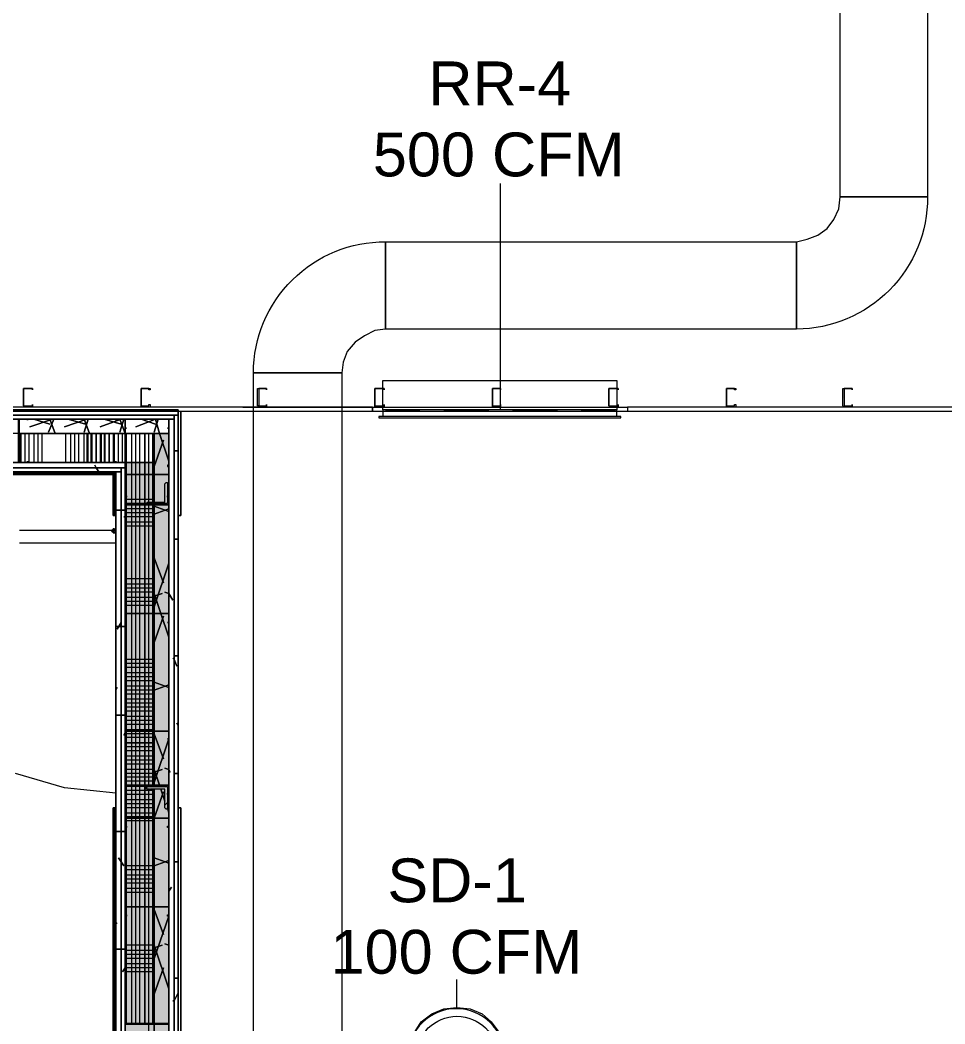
# Model space of a CAD drawing. Header units: metres. Extents: x -2 to 237, y -8 to 52.
# Drawn here: x 45.52 to 48.726, y 18.917 to 22.396 of the extents above; entities that cross this region are included whole.
import ezdxf

# ---------------------------------------------------------------- set-up
doc = ezdxf.new("R2010")
doc.units = ezdxf.units.M
doc.layers.add('HVAC - Ductos', color=5, linetype='Continuous', lineweight=0)
doc.layers.add('PDF_Text', color=7, linetype='Continuous', lineweight=0)
doc.layers.add('PDF_Geometry', color=7, linetype='Continuous', lineweight=0, true_color=0xaaaaaa)
doc.layers.add('PDF_Solid Fills', color=7, linetype='Continuous', lineweight=0, true_color=0xffffff)
doc.styles.add('PDF Helvetica', font='')
doc.styles.get('PDF Helvetica').set_extended_font_data('Helvetica')

msp = doc.modelspace()

# ---------------------------------------------------------------- hatches: boundary and pattern name
at = {"layer": 'PDF_Solid Fills', "lineweight": 0, "transparency": 33554559}
h = msp.add_hatch(color=256, dxfattribs=at)
h.paths.add_polyline_path([(48.3768, 21.0594), (48.4043, 21.0548), (48.4043, 21.0594)])
h.paths.add_polyline_path([(48.3722, 21.0594), (48.3768, 21.1189), (48.3722, 21.1189)])
for points in [[(45.9852, 19.7399), (46.031, 19.7399), (46.031, 19.6666), (46.0218, 19.6666), (46.0218, 19.7307), (45.9852, 19.7307), (45.9852, 16.4503), (46.0356, 16.4503), (46.0356, 20.9632), (45.9852, 20.9632), (45.9852, 20.725), (46.0218, 20.725), (46.0218, 20.7937), (46.031, 20.7937), (46.031, 20.7204), (45.9852, 20.7204)], [(45.9852, 19.7399), (46.031, 19.7399), (46.031, 19.6666), (46.0218, 19.6666), (46.0218, 19.7307), (45.9852, 19.7307), (45.9852, 16.4503), (46.0356, 16.4503), (46.0356, 20.9632), (45.9852, 20.9632), (45.9852, 20.725), (46.0218, 20.725), (46.0218, 20.7937), (46.031, 20.7937), (46.031, 20.7204), (45.9852, 20.7204)], [(45.9852, 20.725), (45.9852, 20.8624), (45.8844, 20.8624), (45.8844, 16.5007), (45.9852, 16.5007), (45.9852, 19.7307), (45.9622, 19.7353), (45.9576, 19.7399), (45.9852, 19.7399), (45.9852, 20.7204), (45.9531, 20.725)], [(45.9852, 20.725), (45.9852, 20.8624), (45.8844, 20.8624), (45.8844, 16.5007), (45.9852, 16.5007), (45.9852, 19.7307), (45.9622, 19.7353), (45.9576, 19.7399), (45.9852, 19.7399), (45.9852, 20.7204), (45.9531, 20.725)], [(45.9531, 20.725), (46.0306, 20.7204), (46.031, 20.7204), (46.031, 20.7937), (46.0218, 20.7937), (46.0218, 20.725)], [(46.0218, 19.7307), (46.0218, 19.6666), (46.031, 19.6666), (46.031, 19.7399), (45.9576, 19.7399), (45.9622, 19.7353)]]:
    msp.add_hatch(color=256, dxfattribs=at).paths.add_polyline_path(points)

# ---------------------------------------------------------------- linework, layer by layer
at = {"layer": 'HVAC - Ductos', "lineweight": 0}
for points in [[(48.6654, 24.3307), (48.6654, 21.7833), (48.3631, 21.7833), (48.3631, 24.3307)], [(48.2118, 21.3252), (46.7869, 21.3252), (46.7869, 21.6276), (48.2118, 21.6276)], [(46.6358, 16.0975), (46.3288, 16.0975), (46.3288, 15.905), (46.3288, 21.174), (46.6358, 21.174), (46.6358, 15.905)], [(46.7869, 21.0457), (46.9061, 21.0457)], [(46.9886, 21.0457), (47.1443, 21.0457)], [(47.2268, 21.0457), (47.3826, 21.0457)], [(47.465, 21.0457), (47.5842, 21.0457)]]:
    msp.add_lwpolyline(points, close=True, dxfattribs=at)
for points in [[(47.1855, 21.0457), (47.1855, 21.8291)], [(47.6024, 21.0227), (47.5888, 21.0227), (47.5888, 21.0457), (46.7778, 21.0457), (46.7778, 21.1465), (47.5888, 21.1465), (47.5888, 21.0457), (46.7778, 21.0457), (46.7778, 21.0227), (46.7641, 21.0227), (46.7641, 21.0181), (47.6024, 21.0181), (47.6024, 21.0227), (46.7641, 21.0227)], [(46.7869, 21.0457), (46.7869, 21.0457)], [(47.5842, 21.0457), (47.5842, 21.0457)], [(46.7869, 21.0181), (47.5796, 21.0181)], [(47.0344, 18.9748), (47.0344, 19.071)], [(46.8877, 18.8877), (46.9106, 18.9243), (46.9473, 18.9519), (46.9886, 18.9702), (47.0344, 18.9748), (47.0802, 18.9702), (47.1214, 18.9519), (47.1535, 18.9243), (47.181, 18.8877)]]:
    msp.add_lwpolyline(points, dxfattribs=at)
for points in [[(48.2118, 21.3252), (48.2118, 21.6276), (48.2485, 21.6367), (48.2851, 21.6504), (48.3172, 21.6733), (48.3401, 21.7054), (48.3585, 21.7421), (48.3631, 21.7833), (48.6654, 21.7833, -0.414534)], [(46.7869, 21.6276), (46.7869, 21.3252), (46.7503, 21.3206), (46.7137, 21.3022), (46.6816, 21.2793), (46.6541, 21.2472), (46.6403, 21.2106), (46.6358, 21.174), (46.3288, 21.174, -0.414364)]]:
    msp.add_lwpolyline(points, format="xyb", close=True, dxfattribs=at)
for points in [[(47.1077, 18.654), (47.1168, 18.6586), (47.1535, 18.6861), (47.181, 18.7182), (47.1947, 18.7595), (47.1993, 18.8053, 0.986365), (46.8648, 18.8053), (46.874, 18.7595), (46.8877, 18.7182), (46.9152, 18.6861), (46.9519, 18.6586), (46.9565, 18.654)], [(46.9565, 18.6861), (46.9381, 18.6953), (46.9152, 18.7274), (46.8969, 18.764), (46.8923, 18.8053, -0.975798), (47.1764, 18.8053), (47.1718, 18.764), (47.1535, 18.7274), (47.126, 18.6953), (47.1122, 18.6861)]]:
    msp.add_lwpolyline(points, format="xyb", dxfattribs=at)
at = {"layer": 'PDF_Geometry', "lineweight": 0}
for points in [[(45.5362, 21.0548), (45.5316, 21.0594), (45.5316, 21.1189), (45.5362, 21.1189), (45.5636, 21.1189), (45.5636, 21.1144), (45.5636, 21.1189), (45.5362, 21.1189), (45.5316, 21.1189), (45.5316, 21.0594), (45.5362, 21.0594), (45.5636, 21.0594), (45.5636, 21.064), (45.5636, 21.0548)], [(45.9394, 21.0548), (45.9394, 21.0594), (45.9394, 21.1189), (45.9714, 21.1189), (45.9714, 21.1144), (45.9668, 21.1144), (45.9668, 21.1189), (45.9394, 21.1189), (45.9394, 21.0594), (45.9668, 21.0594), (45.9668, 21.064), (45.9714, 21.064), (45.9714, 21.0548)], [(46.3471, 21.0548), (46.3471, 21.0594), (46.3425, 21.0594), (46.3425, 21.1189), (46.3471, 21.1189), (46.3746, 21.1189), (46.3746, 21.1144), (46.3746, 21.1189), (46.3471, 21.1189), (46.3471, 21.0594), (46.3746, 21.0594), (46.3746, 21.064), (46.3746, 21.0548)], [(46.7503, 21.0548), (46.7503, 21.0594), (46.7503, 21.1189), (46.7823, 21.1189), (46.7823, 21.1144), (46.7823, 21.1189), (46.7503, 21.1189), (46.7503, 21.0594), (46.7823, 21.0594), (46.7823, 21.064), (46.7823, 21.0548)], [(47.1581, 21.0548), (47.1581, 21.0594), (47.1581, 21.1189), (47.1855, 21.1189), (47.1855, 21.1144), (47.1855, 21.1189), (47.1581, 21.1189), (47.1581, 21.0594), (47.1855, 21.0594), (47.1855, 21.064), (47.1855, 21.0548)], [(47.5658, 21.0548), (47.5612, 21.0594), (47.5612, 21.1189), (47.5658, 21.1189), (47.5933, 21.1189), (47.5933, 21.1144), (47.5933, 21.1189), (47.5658, 21.1189), (47.5612, 21.1189), (47.5612, 21.0594), (47.5658, 21.0594), (47.5933, 21.0594), (47.5933, 21.064), (47.5933, 21.0548)], [(47.969, 21.0548), (47.969, 21.0594), (47.969, 21.1189), (48.0011, 21.1189), (48.0011, 21.1144), (47.9965, 21.1144), (47.9965, 21.1189), (47.969, 21.1189), (47.969, 21.0594), (47.9965, 21.0594), (47.9965, 21.064), (48.0011, 21.064), (48.0011, 21.0548)], [(48.3768, 21.0548), (48.3722, 21.0594), (48.3722, 21.1189), (48.3768, 21.1189), (48.4043, 21.1189), (48.4043, 21.1144), (48.4043, 21.1189), (48.3768, 21.1189), (48.3768, 21.0594), (48.4043, 21.0594), (48.4043, 21.064), (48.4043, 21.0548)], [(42.0404, 16.6335), (42.0404, 16.4182), (45.8523, 16.4182), (46.0676, 16.4182), (46.0676, 20.8303), (46.0676, 21.0457), (42.0404, 21.0457), (42.0404, 20.8303)], [(46.0676, 21.0457), (42.0404, 21.0457), (42.0404, 21.0273), (46.0676, 21.0273)], [(46.7411, 21.0548), (44.9497, 21.0548), (44.9497, 21.0411), (46.7411, 21.0411)], [(49.1328, 21.0548), (47.6254, 21.0548), (47.6254, 21.0411), (49.1328, 21.0411)], [(42.0542, 16.6335), (42.0542, 16.4503), (42.0542, 16.432), (45.8523, 16.432), (46.0356, 16.432), (46.0539, 16.432), (46.0539, 20.8303), (46.0539, 21.0136), (46.0539, 21.0273), (42.0542, 21.0273), (42.0542, 21.0136), (42.0542, 20.8303)], [(46.0539, 21.0273), (42.0542, 21.0273), (42.0542, 21.0136), (46.0539, 21.0136)], [(45.5453, 21.0136), (45.5178, 21.0136), (45.5132, 21.0136), (45.5132, 20.8624), (45.5178, 20.8624), (45.5453, 20.8624), (45.5453, 20.867), (45.5453, 20.8624), (45.5178, 20.8624), (45.5178, 21.0136), (45.5453, 21.0136), (45.5453, 21.009)], [(45.8523, 21.009), (45.8523, 21.0136)], [(45.8798, 21.0136), (45.8844, 21.0136), (45.8844, 20.8624), (45.8798, 20.8624), (45.8523, 20.8624), (45.8523, 20.867), (45.8523, 20.8624), (45.8798, 20.8624), (45.8844, 20.8624), (45.8844, 21.0136), (45.8798, 21.0136), (45.8523, 21.0136)], [(45.8844, 21.009), (45.8844, 21.0136), (46.0356, 21.0136), (46.0356, 21.009), (46.0356, 20.9815), (46.031, 20.9815), (46.0356, 20.9815), (46.0356, 21.009), (46.0356, 21.0136), (45.8844, 21.0136), (45.8844, 21.009), (45.8844, 20.9815)], [(46.0676, 16.4182), (46.0676, 21.0273), (46.0539, 21.0273), (46.0539, 16.4182)], [(45.889, 20.9815), (45.8844, 20.9815)], [(45.5224, 20.9632), (45.5224, 20.8624)], [(45.7836, 20.9632), (45.7836, 20.8624)], [(45.8294, 20.9632), (45.8294, 20.8624)], [(45.9531, 20.9632), (45.9531, 20.8624)], [(45.8844, 20.8624), (42.2236, 20.8624), (42.2236, 20.844), (45.8844, 20.844)], [(42.2374, 16.6335), (42.2374, 16.6152), (45.8523, 16.6152), (45.8706, 16.6152), (45.8706, 20.8303), (45.8706, 20.844), (42.2374, 20.844), (42.2374, 20.8303)], [(42.2374, 20.8303), (45.8706, 20.8303), (45.8706, 20.844), (42.2374, 20.844)], [(45.8844, 20.8532), (45.8844, 20.8212), (46.0356, 20.8212), (46.0356, 20.8532), (46.031, 20.8532), (46.031, 20.8486), (46.0356, 20.8486), (46.0356, 20.8212), (45.8844, 20.8212), (45.8844, 20.8486), (45.889, 20.8486), (45.889, 20.8532)], [(45.9531, 20.8624), (45.9531, 20.8212), (45.9531, 20.7158), (45.9531, 20.3401), (45.9531, 19.9323), (45.9531, 19.7444), (45.9531, 19.63), (45.9531, 19.323), (45.9531, 18.9197), (45.9531, 19.323), (45.9531, 19.63), (45.9531, 19.7444), (45.9531, 19.9323), (45.9531, 20.3401), (45.9531, 20.7158), (45.9531, 20.8212)], [(45.8477, 20.8258), (42.2603, 20.8258), (42.2603, 16.6335), (42.2603, 20.8258), (45.8477, 20.8258), (45.8523, 20.8258), (45.8523, 20.8303), (42.2557, 20.8303), (42.2557, 16.6335), (42.2557, 20.8303), (42.2557, 20.8258), (42.2603, 20.8258), (42.2648, 20.8212), (45.8431, 20.8212), (45.8431, 20.6792), (45.8477, 20.6792), (45.8477, 20.8258), (45.8523, 20.8258), (45.8523, 20.8303), (45.8523, 20.6792), (45.8523, 20.8303), (45.8523, 20.6792), (45.8523, 20.8303), (45.8523, 20.8258)], [(42.2557, 20.8303), (45.8523, 20.8303), (45.8523, 16.6335), (42.2557, 16.6335)], [(45.6736, 20.8303), (42.3291, 20.8303)], [(45.8523, 20.8303), (45.8523, 16.6152), (45.8706, 16.6152), (45.8706, 20.8303)], [(45.9531, 20.7204), (45.9576, 20.7204), (45.9622, 20.725), (46.0218, 20.725), (46.0218, 20.7891), (46.0264, 20.7937), (46.031, 20.7937), (46.031, 20.7204)], [(45.9531, 20.7204), (45.9576, 20.7204), (45.9622, 20.725), (46.0218, 20.725), (46.0218, 20.7891), (46.0264, 20.7937), (46.031, 20.7937), (46.031, 20.7204)], [(46.0356, 20.7158), (45.8844, 20.7158), (45.8844, 20.7478), (45.889, 20.7478), (45.889, 20.7432), (45.8844, 20.7432), (45.8844, 20.7158), (46.0356, 20.7158), (46.0356, 20.7432), (46.031, 20.7432), (46.031, 20.7478), (46.0356, 20.7478)], [(45.8844, 20.3401), (45.8844, 20.7158)], [(45.8523, 20.6242), (45.8523, 20.6288), (45.8477, 20.6288), (45.8477, 20.6334), (45.8431, 20.6288), (45.8385, 20.6288), (45.8385, 20.6242), (45.8431, 20.6242), (45.8431, 20.6196), (45.8477, 20.6196), (45.8523, 20.6196)], [(45.8523, 20.6242), (45.8523, 20.6288), (45.8477, 20.6288), (45.8477, 20.6334), (45.8431, 20.6288), (45.8385, 20.6288), (45.8385, 20.6242), (45.8431, 20.6242), (45.8431, 20.6196), (45.8477, 20.6196), (45.8523, 20.6196)], [(45.8431, 20.6196), (45.8431, 20.6242), (45.8431, 20.6288), (45.8477, 20.6288), (45.8523, 20.6242), (45.8477, 20.6242), (45.8477, 20.6196), (45.8477, 20.6242), (45.8523, 20.6242), (45.8523, 20.6196), (45.8477, 20.6196), (45.8431, 20.6196), (45.8431, 20.6242), (45.8385, 20.6242), (45.8385, 20.6288), (45.8431, 20.6288), (45.8431, 20.6334), (45.8477, 20.6334), (45.8477, 20.6288), (45.8523, 20.6288), (45.8477, 20.6288), (45.8477, 20.6334), (45.8431, 20.6334), (45.8431, 20.6288), (45.8385, 20.6288), (45.8385, 20.6242), (45.8431, 20.6242), (45.8431, 20.6196), (45.8477, 20.6196), (45.8523, 20.6196), (45.8523, 20.6242), (45.8477, 20.6288), (45.8431, 20.6288), (45.8431, 20.6242)], [(45.8523, 20.6242), (45.8523, 20.6288), (45.8477, 20.6288), (45.8477, 20.6334), (45.8431, 20.6288), (45.8385, 20.6288), (45.8385, 20.6242), (45.8431, 20.6242), (45.8431, 20.6196), (45.8477, 20.6196), (45.8523, 20.6196)], [(45.8523, 20.6242), (45.8523, 20.6288), (45.8477, 20.6288), (45.8477, 20.6334), (45.8431, 20.6288), (45.8385, 20.6288), (45.8385, 20.6242), (45.8431, 20.6242), (45.8431, 20.6196), (45.8477, 20.6196), (45.8523, 20.6196)], [(45.8523, 20.6242), (45.8523, 20.6288), (45.8477, 20.6288), (45.8477, 20.6334), (45.8431, 20.6288), (45.8385, 20.6288), (45.8385, 20.6242), (45.8431, 20.6242), (45.8431, 20.6196), (45.8477, 20.6196), (45.8523, 20.6196)], [(45.8523, 20.6242), (45.8523, 20.6288), (45.8477, 20.6288), (45.8477, 20.6334), (45.8431, 20.6288), (45.8385, 20.6288), (45.8385, 20.6242), (45.8431, 20.6242), (45.8431, 20.6196), (45.8477, 20.6196), (45.8523, 20.6196)], [(45.8523, 20.6242), (45.8523, 20.6288), (45.8477, 20.6288), (45.8477, 20.6334), (45.8431, 20.6288), (45.8385, 20.6288), (45.8385, 20.6242), (45.8431, 20.6242), (45.8431, 20.6196), (45.8477, 20.6196), (45.8523, 20.6196)], [(45.8523, 20.6242), (45.8523, 20.6288), (45.8477, 20.6288), (45.8477, 20.6334), (45.8431, 20.6288), (45.8385, 20.6288), (45.8385, 20.6242), (45.8431, 20.6242), (45.8431, 20.6196), (45.8477, 20.6196), (45.8523, 20.6196)], [(45.8523, 20.6242), (45.8477, 20.6288), (45.8431, 20.6288), (45.8431, 20.6242), (45.8431, 20.6196), (45.8477, 20.6196), (45.8477, 20.6242)], [(45.8431, 20.6242), (45.8431, 20.6196), (45.8431, 20.6242), (45.8431, 20.6288), (45.8477, 20.6288), (45.8523, 20.6242), (45.8477, 20.6242), (45.8477, 20.6196), (45.8477, 20.6242), (45.8523, 20.6242), (45.8477, 20.6288), (45.8431, 20.6288)], [(45.8431, 20.6242), (45.8431, 20.6196), (45.8431, 20.6242), (45.8431, 20.6288), (45.8477, 20.6288), (45.8523, 20.6242), (45.8477, 20.6242), (45.8477, 20.6196), (45.8477, 20.6242), (45.8523, 20.6242), (45.8477, 20.6288), (45.8431, 20.6288)], [(45.8844, 20.3401), (46.0356, 20.3401), (46.0356, 20.308), (46.031, 20.308), (46.0356, 20.308), (46.0356, 20.3401), (45.8844, 20.3401), (45.8844, 20.308)], [(45.889, 20.308), (45.8844, 20.308)], [(45.8844, 19.9323), (45.8844, 20.308)], [(45.8844, 19.9323), (46.0356, 19.9323), (46.0356, 19.9049), (46.031, 19.9049), (46.0356, 19.9049), (46.0356, 19.9323), (45.8844, 19.9323), (45.8844, 19.9049)], [(45.889, 19.9049), (45.8844, 19.9049)], [(45.8844, 19.7444), (45.8844, 19.9049)], [(45.8844, 19.8911), (45.9852, 19.8911)], [(45.8844, 19.7444), (46.0356, 19.7444), (46.0356, 19.7124), (46.031, 19.7124), (46.031, 19.717), (46.0356, 19.717), (46.0356, 19.7444), (45.8844, 19.7444), (45.8844, 19.717), (45.889, 19.717), (45.889, 19.7124), (45.8844, 19.7124)], [(46.031, 19.662), (46.0264, 19.662), (46.0218, 19.6666), (46.0218, 19.7307), (45.9622, 19.7307), (45.9576, 19.7353), (45.9531, 19.7399), (46.031, 19.7399)], [(46.031, 19.662), (46.0264, 19.662), (46.0218, 19.6666), (46.0218, 19.7307), (45.9622, 19.7307), (45.9576, 19.7353), (45.9531, 19.7399), (46.031, 19.7399)], [(45.9852, 18.9197), (45.9852, 19.323), (45.9852, 19.63), (45.9852, 19.7307), (45.9852, 19.63), (45.9852, 19.323)], [(45.8477, 19.6666), (45.8477, 16.6335), (45.8523, 16.6335), (45.8431, 16.6381), (45.8431, 16.6427), (45.8431, 19.6666), (45.8523, 19.6666)], [(45.8844, 19.63), (46.0356, 19.63), (46.0356, 19.5979), (46.031, 19.5979), (46.031, 19.6024), (46.0356, 19.6024), (46.0356, 19.63), (45.8844, 19.63), (45.8844, 19.6024), (45.889, 19.6024), (45.889, 19.5979), (45.8844, 19.5979)], [(46.0356, 19.6024), (46.0356, 19.323)], [(45.8844, 19.323), (46.0356, 19.323), (46.0356, 19.2909), (46.031, 19.2909), (46.031, 19.2955), (46.0356, 19.2955), (46.0356, 19.323), (45.8844, 19.323), (45.8844, 19.2955), (45.889, 19.2955), (45.889, 19.2909), (45.8844, 19.2909)], [(45.8844, 18.9152), (45.8844, 18.9197), (46.0356, 18.9197), (46.0356, 18.9152), (46.0356, 18.8877), (46.031, 18.8877), (46.0356, 18.8877), (46.0356, 18.9152), (45.8844, 18.9152), (45.8844, 18.8877)]]:
    msp.add_lwpolyline(points, close=True, dxfattribs=at)
for points in [[(45.5636, 21.1144), (45.5636, 21.1144)], [(45.9394, 21.1189), (45.9394, 21.1189)], [(45.9394, 21.1189), (45.9394, 21.1189)], [(46.3471, 21.1189), (46.3471, 21.1189)], [(46.3746, 21.1144), (46.3746, 21.1144)], [(46.7503, 21.1189), (46.7503, 21.1189)], [(46.7503, 21.1189), (46.7503, 21.1189)], [(46.7823, 21.1144), (46.7823, 21.1144)], [(47.1581, 21.1189), (47.1581, 21.1189)], [(47.1581, 21.1189), (47.1581, 21.1189)], [(47.1855, 21.1144), (47.1855, 21.1144)], [(47.5933, 21.1144), (47.5933, 21.1144)], [(47.969, 21.1189), (47.969, 21.1189)], [(47.969, 21.1189), (47.969, 21.1189)], [(48.3768, 21.1189), (48.3768, 21.1189)], [(48.4043, 21.1144), (48.4043, 21.1144)], [(46.0676, 21.0273), (46.0676, 20.8303), (46.0676, 21.0273), (46.0676, 21.0457), (42.0404, 21.0457), (42.0404, 21.0273), (42.0404, 20.8303), (42.0404, 21.0273)], [(42.0404, 21.0457), (46.0676, 21.0457), (42.0404, 21.0457)], [(44.9497, 21.0411), (46.7411, 21.0411), (46.7411, 21.0548), (46.7411, 21.0411)], [(45.5636, 21.064), (45.5636, 21.064)], [(45.9394, 21.0594), (45.9394, 21.0594)], [(46.0676, 16.4182), (46.0676, 21.0457), (46.0676, 16.4182)], [(46.2921, 21.0411), (46.7411, 21.0411), (47.6254, 21.0411), (49.1328, 21.0411), (49.1328, 21.0548), (50.0216, 21.0548), (50.0216, 21.0411), (51.0525, 21.0411), (51.0525, 21.0548), (51.9413, 21.0548), (51.9413, 21.0411), (54.0534, 21.0411), (54.0534, 21.0548), (54.9377, 21.0548), (54.9377, 21.0411), (56.0968, 21.0411), (56.0968, 21.0548)], [(46.2921, 21.0548), (46.7411, 21.0548), (47.6254, 21.0548), (47.6254, 21.0411)], [(46.3471, 21.0594), (46.3471, 21.0594)], [(46.3746, 21.064), (46.3746, 21.064)], [(46.7503, 21.0594), (46.7503, 21.0594)], [(46.7823, 21.064), (46.7823, 21.064)], [(47.1581, 21.0594), (47.1581, 21.0594)], [(47.1855, 21.064), (47.1855, 21.064)], [(47.5933, 21.064), (47.5933, 21.064)], [(47.969, 21.0594), (47.969, 21.0594)], [(48.3768, 21.0594), (48.3768, 21.0594)], [(48.4043, 21.064), (48.4043, 21.064)], [(42.0724, 21.0136), (46.0356, 21.0136), (46.0356, 20.9632), (46.0356, 20.8303), (46.0356, 19.63), (46.0356, 20.9632), (45.9852, 20.9632), (45.9852, 20.8212), (45.9852, 20.725), (45.9852, 20.8212), (45.9852, 20.8624), (45.8844, 20.8624), (45.8844, 20.7432), (45.8844, 20.8303), (45.8844, 20.844), (45.8844, 20.8624), (42.2236, 20.8624)], [(45.9852, 20.725), (45.9852, 20.8212), (45.9852, 20.8303), (45.9852, 20.8624), (45.9852, 20.9632), (45.8844, 20.9632), (45.5178, 20.9632), (45.8844, 20.9632), (46.0356, 20.9632), (46.0356, 21.0136), (42.0724, 21.0136)], [(46.0356, 19.2909), (46.0356, 16.432), (46.0539, 16.432), (46.0539, 21.0136), (46.0356, 21.0136), (46.0356, 19.63)], [(46.0676, 20.6792), (46.0676, 21.0411), (46.0676, 20.6792), (46.0768, 20.6792), (46.0768, 21.0411), (46.0768, 20.6792), (46.0676, 20.6792), (46.0676, 19.6666), (46.0676, 18.7961), (46.1043, 18.7961), (46.1043, 18.7732), (46.1043, 18.7961), (46.0676, 18.7961), (46.0676, 19.6666), (46.0768, 19.6666), (46.0768, 18.7961), (46.0768, 19.6666), (46.0676, 19.6666)], [(46.0676, 21.0273), (46.0676, 21.0273)], [(45.8523, 21.009), (45.8523, 21.009)], [(45.889, 20.9815), (45.889, 20.9815)], [(46.031, 20.9815), (46.031, 20.9815)], [(45.5132, 20.9632), (45.1101, 20.9632), (44.7069, 20.9632), (44.2991, 20.9632), (43.8914, 20.9632), (43.4882, 20.9632), (43.085, 20.9632), (42.6772, 20.9632), (42.2236, 20.9632), (42.1228, 20.9632), (42.1228, 20.8624), (45.9852, 20.8624), (45.9852, 20.9632), (45.8844, 20.9632), (45.5178, 20.9632)], [(45.5362, 20.9632), (45.5362, 20.8624)], [(45.5499, 20.9632), (45.5499, 20.8624)], [(45.5682, 20.9632), (45.5682, 20.8624)], [(45.582, 20.9632), (45.582, 20.8624)], [(45.5957, 20.9632), (45.5957, 20.8624)], [(45.6782, 20.8624), (45.6782, 20.9632)], [(45.6965, 20.8624), (45.6965, 20.9632)], [(45.7103, 20.8624), (45.7103, 20.9632)], [(45.724, 20.8624), (45.724, 20.9632)], [(45.7423, 20.8624), (45.7423, 20.9632)], [(45.7515, 20.9632), (45.7515, 20.8624)], [(45.7561, 20.8624), (45.7561, 20.9632)], [(45.7653, 20.9632), (45.7653, 20.8624)], [(45.7698, 20.8624), (45.7698, 20.9632)], [(45.7973, 20.9632), (45.7973, 20.8624)], [(45.8019, 20.8624), (45.8019, 20.9632)], [(45.8111, 20.9632), (45.8111, 20.8624)], [(45.8156, 20.8624), (45.8156, 20.9632)], [(45.8431, 20.9632), (45.8431, 20.8624)], [(45.8477, 20.8624), (45.8477, 20.9632)], [(45.8614, 20.8624), (45.8614, 20.9632)], [(45.8752, 20.8624), (45.8752, 20.9632)], [(45.889, 18.9197), (45.889, 19.323), (45.889, 19.63), (45.889, 19.7444), (45.889, 19.9323), (45.889, 20.3401), (45.889, 20.7158), (45.889, 20.8212), (45.889, 20.8624), (45.889, 20.9632)], [(45.9073, 18.9197), (45.9073, 19.323), (45.9073, 19.63), (45.9073, 19.7444), (45.9073, 19.9323), (45.9073, 20.3401), (45.9073, 20.7158), (45.9073, 20.8212), (45.9073, 20.8624), (45.9073, 20.9632)], [(45.921, 18.9197), (45.921, 19.323), (45.921, 19.63), (45.921, 19.7444), (45.921, 19.9323), (45.921, 20.3401), (45.921, 20.7158), (45.921, 20.8212), (45.921, 20.8624), (45.921, 20.9632)], [(45.9348, 18.9197), (45.9348, 19.323), (45.9348, 19.63), (45.9348, 19.7444), (45.9348, 19.9323), (45.9348, 20.3401), (45.9348, 20.7158), (45.9348, 20.8212), (45.9348, 20.8624), (45.9348, 20.9632)], [(45.9668, 20.725), (45.9668, 20.8212), (45.9668, 20.8624), (45.9668, 20.9632)], [(45.9806, 20.725), (45.9806, 20.8212), (45.9806, 20.8624), (45.9806, 20.9632)], [(45.8523, 20.867), (45.8523, 20.867)], [(45.8844, 20.7432), (45.8844, 20.844), (45.8706, 20.844), (45.8706, 16.6015), (45.8844, 16.6015)], [(42.2557, 20.8303), (45.8523, 20.8303), (42.2557, 20.8303)], [(42.2648, 20.8212), (45.8431, 20.8212), (45.8523, 20.8258), (45.8523, 20.6792), (45.8523, 20.8258), (45.8431, 20.8212), (45.8431, 20.6792), (45.8523, 20.6792), (45.8477, 20.6792), (45.8523, 20.6792), (45.8523, 20.8303), (45.8523, 16.6335), (42.2557, 16.6335)], [(42.2557, 20.8303), (45.8523, 20.8303), (42.2557, 20.8303)], [(42.2557, 20.8258), (45.8523, 20.8258), (45.8431, 20.8212), (42.2648, 20.8212)], [(42.2557, 20.8258), (45.8523, 20.8258), (45.8431, 20.8212), (45.8431, 20.6792), (45.8431, 20.8212), (45.8431, 20.6792), (45.8431, 20.8212), (42.2648, 20.8212)], [(45.8523, 20.8303), (45.8523, 20.8258), (45.8477, 20.8258)], [(45.8477, 20.8258), (45.8477, 20.6792)], [(45.8523, 20.8303), (45.8523, 20.8303)], [(45.8523, 16.6335), (45.8523, 19.6666), (45.8523, 20.6792), (45.8523, 20.8303)], [(45.8523, 20.8303), (45.8523, 16.6335), (45.8523, 20.8303)], [(46.0676, 20.8303), (46.0676, 16.4182), (46.0676, 17.5498), (46.1043, 17.5498), (46.1043, 17.5682), (46.0676, 17.5682), (46.1043, 17.5682), (46.1043, 18.7961), (46.1134, 18.7961), (46.1134, 17.5682), (46.1134, 18.7961), (46.1043, 18.7961), (46.1043, 17.5682), (46.1134, 17.5682)], [(45.9852, 20.7341), (45.8844, 20.7341)], [(45.9531, 20.7204), (45.8844, 20.7204)], [(45.9852, 20.7204), (45.9852, 20.7158), (45.9852, 20.3401), (45.9852, 19.9323), (45.9852, 19.7444), (45.9852, 19.7399), (45.9852, 19.7444), (45.9852, 19.9323), (45.9852, 20.3401), (45.9852, 20.7158), (45.9852, 20.7204), (45.9852, 20.7158), (45.9852, 20.3401), (45.9852, 19.9323), (45.9852, 19.7444), (45.9852, 19.7399), (45.8844, 19.7399)], [(45.8844, 20.7158), (45.8844, 20.7158)], [(45.8844, 20.7158), (45.8844, 20.7158)], [(45.8844, 20.3401), (45.8844, 20.7158)], [(45.9852, 20.702), (45.8844, 20.702)], [(45.9668, 19.7399), (45.9668, 19.7444), (45.9668, 19.9323), (45.9668, 20.3401), (45.9668, 20.7158), (45.9668, 20.7204)], [(45.9806, 19.7399), (45.9806, 19.7444), (45.9806, 19.9323), (45.9806, 20.3401), (45.9806, 20.7158), (45.9806, 20.7204)], [(46.0356, 20.7158), (46.0356, 20.7158)], [(46.0356, 20.7158), (46.0356, 20.7158)], [(45.8477, 20.6792), (45.8431, 20.6792)], [(45.8431, 20.6792), (45.8431, 20.6792)], [(45.8431, 20.6792), (45.8431, 20.6792)], [(45.8431, 20.6792), (45.8431, 20.6792)], [(45.8431, 20.6792), (45.8431, 20.6792)], [(45.8431, 20.6792), (45.8523, 20.6792)], [(45.8523, 20.6792), (45.8523, 20.6792)], [(45.8523, 20.6792), (45.8523, 20.6792)], [(45.8523, 20.6792), (45.8523, 20.6792)], [(45.8523, 20.6792), (45.8523, 20.6792)], [(45.9852, 20.6883), (45.8844, 20.6883)], [(45.9852, 20.6746), (45.8844, 20.6746)], [(45.8431, 20.6196), (45.8431, 20.6242), (45.8431, 20.6288), (45.8477, 20.6288), (45.8523, 20.6242), (45.8477, 20.6242), (45.8477, 20.6196), (45.8477, 20.6242), (45.8523, 20.6242), (45.8523, 20.6196), (45.8477, 20.6196), (45.8431, 20.6196), (45.8431, 20.6242), (45.8385, 20.6242), (45.8385, 20.6288), (45.8431, 20.6288), (45.8431, 20.6334), (45.8477, 20.6334), (45.8477, 20.6288), (45.8523, 20.6288), (45.8477, 20.6288), (45.8477, 20.6334), (45.8431, 20.6334), (45.8431, 20.6288), (45.8385, 20.6288), (45.8385, 20.6242), (45.8431, 20.6242), (45.8431, 20.6196), (45.8477, 20.6196), (45.8523, 20.6196), (45.8523, 20.6242), (45.8477, 20.6242), (45.8477, 20.6196), (45.8477, 20.6242), (45.8523, 20.6242), (45.8477, 20.6288), (45.8431, 20.6288), (45.8431, 20.6242), (45.8431, 20.6196), (45.8431, 20.6242), (45.8431, 20.6288), (45.8477, 20.6288), (45.8523, 20.6242), (45.8477, 20.6242), (45.8477, 20.6196), (45.8477, 20.6242), (45.8523, 20.6242), (45.8477, 20.6288), (45.8431, 20.6288), (45.8431, 20.6242), (45.8431, 20.6196), (45.8431, 20.6242), (45.8431, 20.6288), (45.8477, 20.6288), (45.8523, 20.6242), (45.8477, 20.6242), (45.8477, 20.6196), (45.8477, 20.6242), (45.8523, 20.6242), (45.8477, 20.6288), (45.8431, 20.6288), (45.8431, 20.6242), (45.8431, 20.6196), (45.8431, 20.6242), (45.8431, 20.6288), (45.8477, 20.6288), (45.8523, 20.6242), (45.8477, 20.6242), (45.8477, 20.6196), (45.8477, 20.6242), (45.8523, 20.6242), (45.8477, 20.6288), (45.8431, 20.6288), (45.8431, 20.6242), (45.8431, 20.6196), (45.8431, 20.6242), (45.8431, 20.6288), (45.8477, 20.6288), (45.8523, 20.6242), (45.8477, 20.6242), (45.8477, 20.6196), (45.8477, 20.6242), (45.8523, 20.6242), (45.8477, 20.6288), (45.8431, 20.6288), (45.8431, 20.6242), (45.8431, 20.6196), (45.8431, 20.6242), (45.8431, 20.6288), (45.8477, 20.6288), (45.8523, 20.6242), (45.8523, 20.6196), (45.8477, 20.6196), (45.8431, 20.6196), (45.8431, 20.6242), (45.8385, 20.6242), (45.8385, 20.6288), (45.8431, 20.6288), (45.8431, 20.6334), (45.8477, 20.6334), (45.8477, 20.6288), (45.8523, 20.6288), (45.8477, 20.6288), (45.8477, 20.6334), (45.8431, 20.6334), (45.8431, 20.6288), (45.8385, 20.6288), (45.8385, 20.6242), (45.8431, 20.6242), (45.8431, 20.6196), (45.8477, 20.6196), (45.8523, 20.6196), (45.8523, 20.6242), (45.8523, 19.717), (45.6736, 19.7353), (45.5041, 19.7857)], [(45.5178, 20.6288), (45.8523, 20.6288), (45.8523, 20.5829), (45.5178, 20.5829)], [(45.8523, 20.6242), (45.8523, 20.6196), (45.8477, 20.6196), (45.8431, 20.6196), (45.8431, 20.6242), (45.8385, 20.6242), (45.8385, 20.6288), (45.8431, 20.6288), (45.8431, 20.6334), (45.8477, 20.6334), (45.8477, 20.6288), (45.8523, 20.6288), (45.8477, 20.6288), (45.8477, 20.6334), (45.8431, 20.6334), (45.8431, 20.6288), (45.8385, 20.6288), (45.8385, 20.6242), (45.8431, 20.6242), (45.8431, 20.6196), (45.8477, 20.6196), (45.8523, 20.6196), (45.8523, 20.6242), (45.8477, 20.6288), (45.8431, 20.6288), (45.8431, 20.6242), (45.8431, 20.6196), (45.8431, 20.6242), (45.8431, 20.6288), (45.8477, 20.6288), (45.8523, 20.6242), (45.8477, 20.6242), (45.8477, 20.6196)], [(45.9852, 20.6562), (45.8844, 20.6562)], [(45.9852, 20.6425), (45.8844, 20.6425)], [(45.9852, 20.4592), (45.8844, 20.4592)], [(45.9852, 20.4409), (45.8844, 20.4409)], [(45.9852, 20.4271), (45.8844, 20.4271)], [(45.9852, 20.4134), (45.8844, 20.4134)], [(45.9852, 20.3951), (45.8844, 20.3951)], [(45.9852, 20.3813), (45.8844, 20.3813)], [(45.9852, 20.3676), (45.8844, 20.3676)], [(45.8844, 20.3401), (45.8844, 20.3401)], [(45.8844, 20.3401), (45.8844, 20.3401)], [(46.0356, 20.3401), (46.0356, 20.3401)], [(46.0356, 20.3401), (46.0356, 20.3401)], [(45.8844, 19.9323), (45.8844, 20.308)], [(45.889, 20.308), (45.889, 20.308)], [(46.031, 20.308), (46.031, 20.308)], [(45.9852, 20.1798), (45.8844, 20.1798)], [(45.9852, 20.166), (45.8844, 20.166)], [(45.9852, 20.1522), (45.8844, 20.1522)], [(45.9852, 20.134), (45.8844, 20.134)], [(45.9852, 20.1202), (45.8844, 20.1202)], [(45.9852, 20.1064), (45.8844, 20.1064)], [(45.9852, 20.0881), (45.8844, 20.0881)], [(45.9852, 20.0744), (45.8844, 20.0744)], [(45.9852, 20.0606), (45.8844, 20.0606)], [(45.9852, 20.0423), (45.8844, 20.0423)], [(45.9852, 20.0285), (45.8844, 20.0285)], [(45.9852, 20.0148), (45.8844, 20.0148)], [(45.9852, 20.0011), (45.8844, 20.0011)], [(45.9852, 19.9827), (45.8844, 19.9827)], [(45.9852, 19.969), (45.8844, 19.969)], [(45.9852, 19.9553), (45.8844, 19.9553)], [(45.9852, 19.9369), (45.8844, 19.9369)], [(45.8844, 19.9323), (45.8844, 19.9323)], [(45.8844, 19.9323), (45.8844, 19.9323)], [(46.0356, 19.9323), (46.0356, 19.9323)], [(46.0356, 19.9323), (46.0356, 19.9323)], [(45.9852, 19.9231), (45.8844, 19.9231)], [(45.9852, 19.9094), (45.8844, 19.9094)], [(45.8844, 19.7444), (45.8844, 19.9049)], [(45.889, 19.9049), (45.889, 19.9049)], [(46.031, 19.9049), (46.031, 19.9049)], [(45.9852, 19.8773), (45.8844, 19.8773)], [(45.9852, 19.8636), (45.8844, 19.8636)], [(45.9852, 19.8453), (45.8844, 19.8453)], [(45.9852, 19.8315), (45.8844, 19.8315)], [(45.9852, 19.8178), (45.8844, 19.8178)], [(45.9852, 19.7995), (45.8844, 19.7995)], [(45.9852, 19.7857), (45.8844, 19.7857)], [(45.9852, 19.772), (45.8844, 19.772)], [(45.9852, 19.7582), (45.8844, 19.7582)], [(45.8844, 19.7444), (45.8844, 19.7444)], [(45.8844, 19.7444), (45.8844, 19.7444)], [(45.9852, 19.7262), (45.8844, 19.7262)], [(45.9576, 19.7307), (45.9622, 19.7399)], [(45.9668, 16.5007), (45.9668, 16.8901), (45.9668, 17.2933), (45.9668, 17.7011), (45.9668, 18.1042), (45.9668, 18.512), (45.9668, 18.9197), (45.9668, 19.323), (45.9668, 19.63), (45.9668, 19.7307)], [(45.9806, 18.9197), (45.9806, 19.323), (45.9806, 19.63), (45.9806, 19.7307)], [(45.9852, 18.9197), (45.9852, 19.323), (45.9852, 19.63), (45.9852, 19.7307)], [(46.0356, 19.7444), (46.0356, 19.7444)], [(46.0356, 19.7444), (46.0356, 19.7444)], [(45.9852, 19.7124), (45.8844, 19.7124), (45.8844, 18.9152), (45.8844, 19.7124), (45.8844, 18.9152)], [(45.9852, 19.6941), (45.8844, 19.6941)], [(45.8523, 19.6666), (45.8523, 16.6335), (45.8477, 16.6335), (45.8477, 19.6666), (45.8431, 19.6666), (45.8431, 16.6427), (45.8431, 16.6381), (45.8523, 16.6335), (42.2557, 16.6335)], [(45.8431, 19.6666), (45.8431, 19.6666)], [(45.8431, 19.6666), (45.8431, 19.6666)], [(45.8431, 16.6427), (45.8431, 19.6666), (45.8477, 19.6666), (45.8523, 19.6666), (45.8523, 16.6335), (45.8523, 19.6666), (45.8523, 16.6335), (45.8523, 19.6666), (45.8431, 19.6666), (45.8431, 16.6427)], [(45.8431, 19.6666), (45.8431, 19.6666)], [(45.8431, 19.6666), (45.8431, 19.6666)], [(45.8523, 19.6666), (45.8523, 19.6666)], [(45.8523, 19.6666), (45.8523, 19.6666)], [(45.9852, 19.6804), (45.8844, 19.6804)], [(45.9852, 19.6666), (45.8844, 19.6666)], [(46.0218, 19.6758), (46.031, 19.6849)], [(45.9852, 19.6482), (45.8844, 19.6482)], [(45.9852, 19.6345), (45.8844, 19.6345)], [(45.8844, 19.63), (45.8844, 19.63)], [(45.8844, 19.63), (45.8844, 19.63)], [(45.9852, 19.6208), (45.8844, 19.6208)], [(46.0356, 19.63), (46.0356, 19.63)], [(46.0356, 19.63), (46.0356, 19.63)], [(46.0356, 19.6024), (46.0356, 19.323)], [(45.9852, 19.465), (45.8844, 19.465)], [(45.9852, 19.4513), (45.8844, 19.4513)], [(45.9852, 19.4329), (45.8844, 19.4329)], [(45.9852, 19.4192), (45.8844, 19.4192)], [(45.9852, 19.4055), (45.8844, 19.4055)], [(45.9852, 19.3871), (45.8844, 19.3871)], [(45.9852, 19.3733), (45.8844, 19.3733)], [(45.8844, 19.323), (45.8844, 19.323)], [(45.8844, 19.323), (45.8844, 19.323)], [(46.0356, 19.323), (46.0356, 19.323)], [(46.0356, 19.323), (46.0356, 19.323)], [(45.9852, 16.6015), (45.8844, 16.6015), (45.8844, 17.669), (45.8844, 16.5007), (45.9852, 16.5007), (45.9852, 16.8901), (45.9852, 17.2933), (45.9852, 17.7011), (45.9852, 18.1042), (45.9852, 18.512), (45.9852, 18.9152), (45.9852, 18.512), (45.9852, 18.1042), (45.9852, 17.7011), (45.9852, 17.2933), (45.9852, 16.8901), (45.9852, 16.4503), (46.0356, 16.4503), (46.0356, 19.2909), (46.0356, 16.4503), (45.9852, 16.4503), (45.8523, 16.4503), (42.0724, 16.4503)], [(45.9852, 19.1901), (45.8844, 19.1901)], [(45.9852, 19.1718), (45.8844, 19.1718)], [(45.9852, 19.158), (45.8844, 19.158)], [(45.9852, 19.1443), (45.8844, 19.1443)], [(45.9852, 19.126), (45.8844, 19.126)], [(45.9852, 19.1122), (45.8844, 19.1122)], [(45.9852, 19.0984), (45.8844, 19.0984)]]:
    msp.add_lwpolyline(points, dxfattribs=at)
at = {"layer": 'PDF_Geometry', "color": 254, "lineweight": 0, "true_color": 0xd2d2d2}
for points in [[(45.9576, 21.1189), (45.9576, 21.1189)], [(47.969, 21.1189), (47.969, 21.1189)], [(45.9394, 21.1006), (45.9394, 21.1006)], [(45.8523, 21.0136), (45.8523, 21.0136)], [(45.9348, 20.7158), (45.9348, 20.7158)], [(46.031, 20.308), (46.031, 20.308)], [(46.0356, 20.3126), (46.0356, 20.3126)], [(45.9714, 19.7444), (45.9714, 19.7444)], [(45.976, 19.63), (45.9806, 19.63)], [(46.0356, 19.3093), (46.0356, 19.3093)]]:
    msp.add_lwpolyline(points, dxfattribs=at)
at = {"layer": 'PDF_Geometry', "color": 254, "lineweight": 0, "true_color": 0xdddddd}
for points in [[(45.6324, 21.0136), (45.5545, 20.9861)], [(45.5682, 21.0136), (45.6232, 20.9953)], [(45.6369, 21.0136), (45.6187, 20.9678)], [(45.6232, 21.0136), (45.6415, 20.9632)], [(45.7515, 21.0136), (45.6736, 20.9861)], [(45.6873, 21.0136), (45.7469, 20.9953)], [(45.7423, 21.0136), (45.7607, 20.9632)], [(45.7561, 21.0136), (45.7423, 20.9678)], [(45.8706, 21.0136), (45.7973, 20.9861)], [(45.8111, 21.0136), (45.8706, 20.9953)], [(45.866, 21.0136), (45.8844, 20.9632)], [(45.8798, 21.0136), (45.866, 20.9678)], [(45.9898, 21.0136), (45.921, 20.9861), (45.9898, 21.0136), (46.0035, 20.9632), (46.0356, 20.867), (46.0035, 20.9632)], [(45.9302, 21.0136), (45.9348, 21.0136)], [(45.9394, 21.0136), (45.9898, 20.9953)], [(45.9989, 21.0136), (45.9943, 21.0136), (45.9989, 21.0136), (45.9852, 20.9678)], [(46.0172, 20.9403), (45.9852, 20.8486)], [(45.9852, 20.7112), (46.0356, 20.6929)], [(46.0356, 20.702), (45.9852, 20.6837)], [(45.9852, 20.5325), (46.0172, 20.4455)], [(46.0356, 20.5142), (45.9852, 20.363)], [(46.0126, 20.4089), (45.9852, 20.3997)], [(45.9852, 20.4089), (46.0081, 20.3401), (46.0356, 20.2576), (46.0081, 20.3401)], [(45.9852, 20.3859), (45.9898, 20.3859)], [(46.0218, 20.4134), (46.0356, 20.4089)], [(46.0172, 20.3309), (45.9852, 20.2393)], [(45.9852, 20.1018), (46.0356, 20.0836)], [(46.0356, 20.0927), (45.9852, 20.0744)], [(45.9852, 19.9231), (46.0172, 19.8361)], [(46.0356, 19.9049), (45.9852, 19.7536)], [(46.0126, 19.7995), (45.9852, 19.7903)], [(45.9852, 19.7995), (46.0035, 19.7444), (46.0081, 19.7399), (46.0035, 19.7444)], [(46.0218, 19.8041), (46.0356, 19.7995)], [(45.9852, 19.7766), (45.9898, 19.7766)], [(46.0081, 19.7307), (46.0218, 19.6895)], [(46.0172, 19.7216), (45.9852, 19.63)], [(46.031, 19.6666), (46.0356, 19.6482)], [(45.9852, 19.4925), (46.0356, 19.4741)], [(46.0356, 19.4833), (45.9852, 19.465)], [(45.9852, 19.3138), (46.0172, 19.2268)], [(46.0356, 19.2909), (45.9852, 19.1443)], [(46.0126, 19.1901), (45.9852, 19.181)], [(45.9852, 19.1901), (46.0356, 19.0389)], [(45.9852, 19.1672), (45.9898, 19.1672)], [(46.0218, 19.1946), (46.0356, 19.1901)], [(46.0172, 19.1122), (45.9852, 19.0206)]]:
    msp.add_lwpolyline(points, close=True, dxfattribs=at)
at = {"layer": 'PDF_Geometry', "color": 254, "lineweight": 0, "true_color": 0xeaeaea}
for points in [[(46.0676, 20.9037), (46.0539, 20.9037)], [(45.779, 20.8532), (45.7836, 20.844), (45.7927, 20.8303), (45.7836, 20.844)], [(45.8844, 20.6974), (45.8706, 20.6974), (45.8523, 20.6974), (45.8706, 20.6974)], [(45.8798, 20.6746), (45.8844, 20.6746)], [(46.0676, 20.5967), (46.0539, 20.5967)], [(46.0356, 20.4089), (46.0493, 20.3859)], [(45.8844, 20.2942), (45.8706, 20.2942), (45.8523, 20.2942), (45.8706, 20.2942)], [(45.8706, 20.308), (45.8706, 20.3126), (45.8706, 20.308), (45.8569, 20.2851)], [(46.0493, 20.1843), (46.0539, 20.1798), (46.063, 20.1568), (46.0539, 20.1798)], [(46.0676, 20.1935), (46.0539, 20.1935)], [(45.8523, 20.0744), (45.8569, 20.0836)], [(45.8844, 19.9873), (45.8706, 19.9873), (45.8523, 19.9873), (45.8706, 19.9873)], [(46.063, 19.9598), (46.0676, 19.9507)], [(45.8798, 19.9186), (45.8844, 19.9277)], [(46.0356, 19.7995), (46.0402, 19.7903)], [(46.0676, 19.7857), (46.0539, 19.7857)], [(45.8844, 19.5842), (45.8706, 19.5842), (45.8523, 19.5842), (45.8706, 19.5842)], [(45.8706, 19.4787), (45.8798, 19.465), (45.8706, 19.4787), (45.8614, 19.4925)], [(46.0676, 19.4787), (46.0539, 19.4787)], [(46.0356, 19.3779), (46.0447, 19.3917)], [(45.8523, 19.2634), (45.8569, 19.268)], [(45.8844, 19.1764), (45.8706, 19.1764), (45.8523, 19.1764), (45.8706, 19.1764)], [(45.8752, 19.0984), (45.8844, 19.1122)], [(46.0676, 19.0756), (46.0539, 19.0756)], [(46.0493, 18.9977), (46.0539, 18.9977), (46.0676, 19.0252), (46.0539, 18.9977)]]:
    msp.add_lwpolyline(points, close=True, dxfattribs=at)

# ---------------------------------------------------------------- texts
at = {"layer": 'PDF_Text', "lineweight": 0, "char_height": 0.1519, "attachment_point": 4, "style": 'PDF Helvetica'}
for s, insert in [('RR-4', (46.9352, 22.1766)), ('500 CFM', (46.7428, 21.9292)), ('SD-1', (46.7932, 19.4138)), ('100 CFM', (46.5961, 19.1664))]:
    msp.add_mtext(s, dxfattribs=dict(at, insert=insert))

doc.saveas('drawing.dxf')
